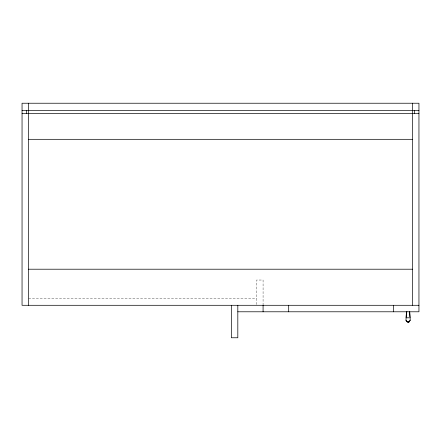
<?xml version="1.0" encoding="UTF-8"?>
<svg xmlns="http://www.w3.org/2000/svg" width="441" height="441" viewBox="0 0 441 441"><rect width="100%" height="100%" fill="white"/><g stroke="black" fill="none" stroke-linecap="round" stroke-linejoin="round"><path stroke-width="0.33" stroke-dasharray="2.21 1.65" d="M28.544 298.8L256.579 298.8M406.701 317.889L408.978 317.889M406.701 317.922L408.978 317.922M263.079 305.293L263.079 280.035L256.579 280.035L256.579 304.61"/><path stroke-width="0.66" d="M406.459 311.787L406.15 317.922M409.595 311.754L410.229 320.21L408.978 321.947L408.129 322.068L407.28 321.913L405.974 320.21L406.459 311.754L407.021 311.754M410.229 320.177L408.978 321.913L408.129 322.068L407.28 321.947L406.15 320.679M409.518 321.373L408.978 321.947L408.129 322.035M22.05 110.448L418.95 110.448M22.05 113.337L418.95 113.337M28.544 139.317L412.456 139.317M28.544 269.208L412.456 269.208M418.95 305.293L22.05 305.293L22.05 103.233L418.95 103.233L418.95 311.787L237.82 311.787M410.031 317.922L409.744 311.787M407.28 321.913L405.968 320.21M414.441 110.448L414.441 113.337M412.456 103.233L412.456 305.293M393.333 305.293L393.333 311.787M288.695 305.293L288.695 311.787M263.079 305.293L263.079 311.787M237.82 305.293L237.82 337.767L231.327 337.767L231.327 305.293M28.544 103.233L28.544 305.293M26.559 110.448L26.559 113.337"/></g></svg>
